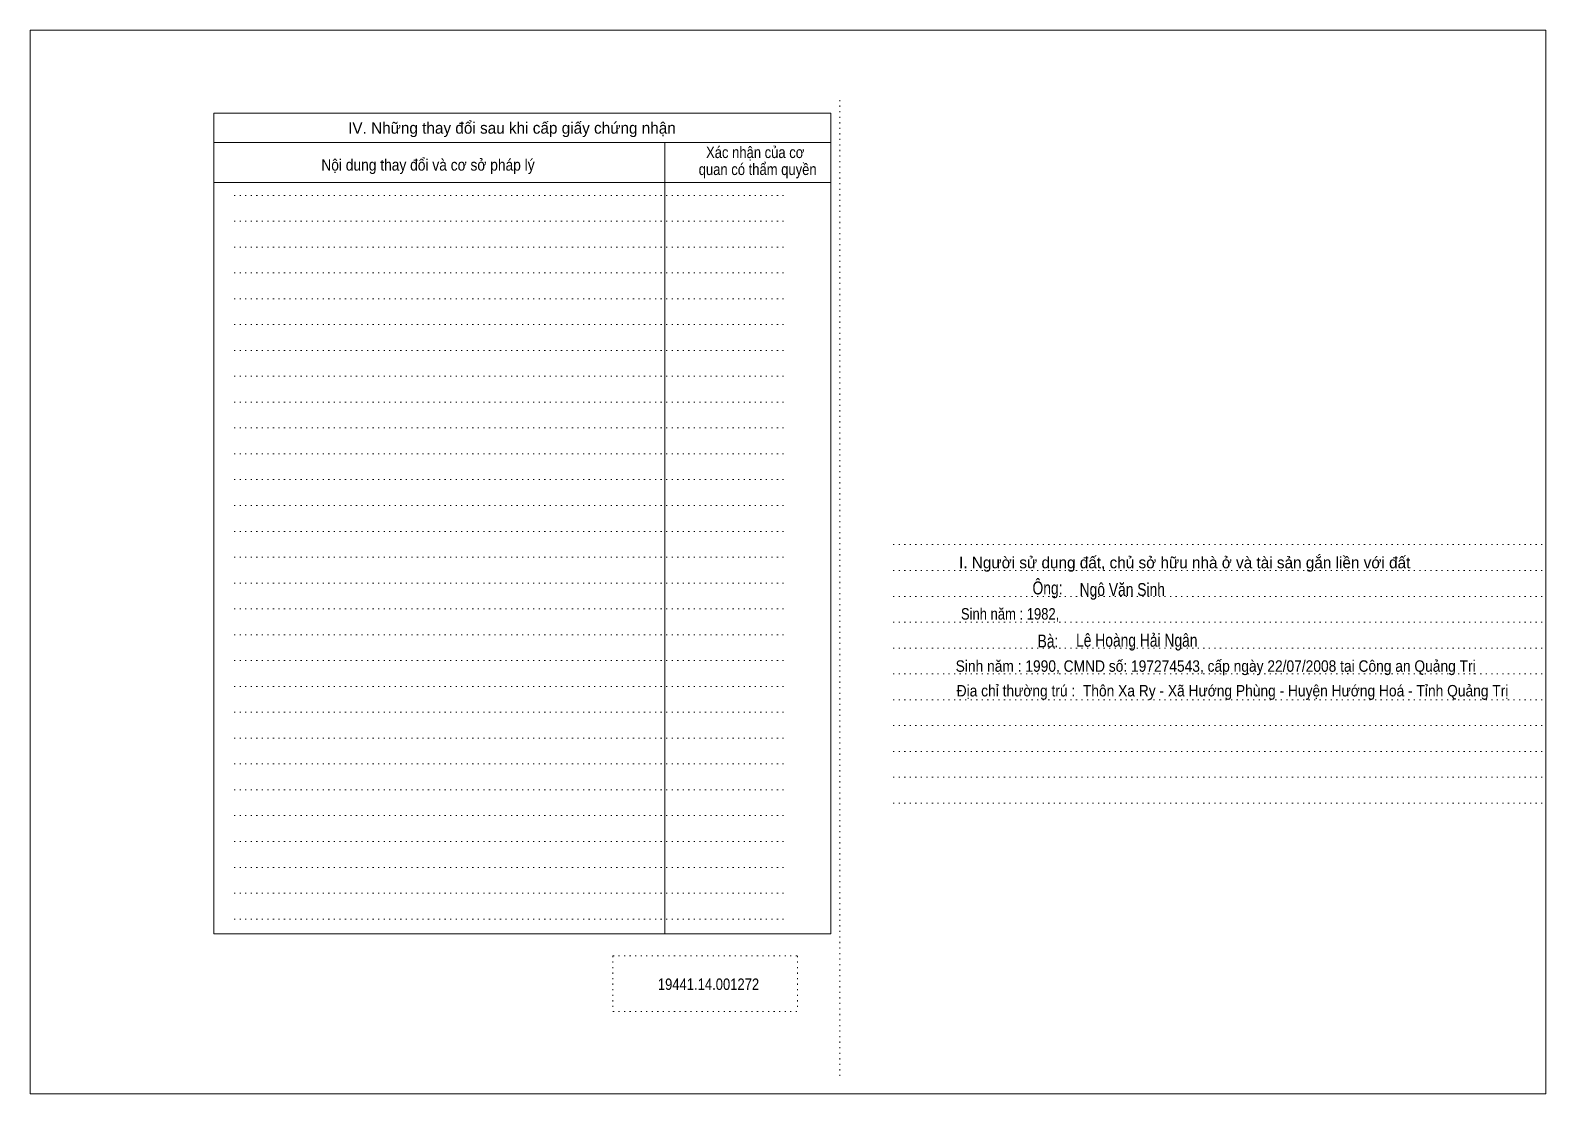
# Model space of a CAD drawing. Header units: metres. Extents: x 532660 to 534835, y 1852057 to 1852654.
# Drawn here: x 532660 to 533481, y 1852057 to 1852633 of the extents above; entities that cross this region are included whole.
import ezdxf
from ezdxf.enums import TextEntityAlignment as Align

# ---------------------------------------------------------------- set-up
doc = ezdxf.new("R2010")
doc.units = ezdxf.units.M
doc.header["$LTSCALE"] = 2
doc.linetypes.add('DOTTED', pattern=[1.5, 0.3, -1.2])
for name, color, linetype, lineweight in [('1', 7, 'DOTTED', 13), ('10', 7, 'Continuous', 13), ('2', 7, 'Continuous', 13)]:
    doc.layers.add(name, color=color, linetype=linetype, lineweight=lineweight)

msp = doc.modelspace()

# ---------------------------------------------------------------- linework, layer by layer
at = {"layer": '1'}
for p, q in [((533098.75, 1852595.67), (533098.75, 1852065.67)), ((532770.59, 1852544.07), (533068.75, 1852544.07)), ((532770.59, 1852530.07), (533068.75, 1852530.07)), ((532770.59, 1852516.07), (533068.75, 1852516.07)), ((532770.59, 1852502.07), (533068.75, 1852502.07)), ((532770.59, 1852488.07), (533068.75, 1852488.07)), ((532770.59, 1852474.07), (533068.75, 1852474.07)), ((532770.59, 1852460.07), (533068.75, 1852460.07)), ((532770.59, 1852446.07), (533068.75, 1852446.07)), ((532770.59, 1852432.07), (533068.75, 1852432.07)), ((532770.59, 1852418.07), (533068.75, 1852418.07)), ((532770.59, 1852404.07), (533068.75, 1852404.07)), ((532770.59, 1852390.07), (533068.75, 1852390.07)), ((532770.59, 1852376.07), (533068.75, 1852376.07)), ((532770.59, 1852362.07), (533068.75, 1852362.07)), ((533127.55, 1852354.87), (533479.79, 1852354.87)), ((532770.59, 1852348.07), (533068.75, 1852348.07)), ((533127.55, 1852340.87), (533479.79, 1852340.87)), ((532770.59, 1852334.07), (533068.75, 1852334.07)), ((533127.55, 1852326.87), (533479.79, 1852326.87)), ((532770.59, 1852320.07), (533068.75, 1852320.07)), ((533127.55, 1852312.87), (533479.79, 1852312.87)), ((532770.59, 1852306.07), (533068.75, 1852306.07)), ((532770.59, 1852292.07), (533068.75, 1852292.07)), ((533127.55, 1852298.87), (533479.79, 1852298.87)), ((533127.55, 1852298.87), (533479.79, 1852298.87)), ((533127.55, 1852284.87), (533479.79, 1852284.87)), ((532770.59, 1852278.07), (533068.75, 1852278.07)), ((533127.55, 1852270.87), (533479.79, 1852270.87)), ((532770.59, 1852264.07), (533068.75, 1852264.07)), ((533127.55, 1852256.87), (533479.79, 1852256.87)), ((532770.59, 1852250.07), (533068.75, 1852250.07)), ((533127.55, 1852242.87), (533479.79, 1852242.87)), ((532770.59, 1852236.07), (533068.75, 1852236.07)), ((533127.55, 1852228.87), (533479.79, 1852228.87)), ((532770.59, 1852222.07), (533068.75, 1852222.07)), ((533127.55, 1852214.87), (533479.79, 1852214.87)), ((532770.59, 1852208.07), (533068.75, 1852208.07)), ((532770.59, 1852194.07), (533068.75, 1852194.07)), ((532770.59, 1852180.07), (533068.75, 1852180.07)), ((532770.59, 1852166.07), (533068.75, 1852166.07)), ((532770.59, 1852152.07), (533068.75, 1852152.07)), ((532975.79, 1852132.07), (533075.79, 1852132.07)), ((532975.79, 1852132.07), (532975.79, 1852102.07)), ((533075.79, 1852132.07), (533075.79, 1852102.07)), ((532975.79, 1852102.07), (533075.79, 1852102.07))]:
    msp.add_line(p, q, dxfattribs=at)
at = {"layer": '1', "linetype": 'Continuous'}
msp.add_lwpolyline([(532660.19, 1852057.47), (533480.99, 1852057.47), (533480.99, 1852633.47), (532660.19, 1852633.47)], close=True, dxfattribs=at)
at = {"layer": '2'}
for p, q in [((532759.55, 1852588.67), (533093.79, 1852588.67)), ((532759.55, 1852588.67), (532759.55, 1852144.07)), ((533093.79, 1852588.67), (533093.79, 1852144.07)), ((532759.55, 1852572.67), (533093.79, 1852572.67)), ((533003.79, 1852572.67), (533003.79, 1852144.07)), ((532759.55, 1852551.07), (533093.79, 1852551.07)), ((532759.55, 1852144.07), (533093.79, 1852144.07))]:
    msp.add_line(p, q, dxfattribs=at)

# ---------------------------------------------------------------- texts
at = {"layer": '10'}
for s, p in [('IV. Những thay đổi sau khi cấp giấy chứng nhận', (532921.065, 1852577.47)), ('I. Người sử dụng đất, chủ sở hữu nhà ở và tài sản gắn liền với đất', (533285.455, 1852342.07))]:
    msp.add_text(s, height=6.2, dxfattribs=at).set_placement(p, align=Align.CENTER)
for s, height, width, p in [('Xác nhận của cơ', 6.2, 0.85, (533052.815, 1852564.27)), ('Nội dung thay đổi và cơ sở pháp lý', 6.2, 0.9, (532875.58, 1852557.47)), ('Ông:', 7, 0.8, (533211.145, 1852327.91)), ('Ngô Văn Sinh', 7, 0.8, (533251.655, 1852327.08)), ('Sinh năm : 1982,', 6.2, 0.85, (533190.9, 1852314.28)), ('Bà:', 7, 0.8, (533211.42, 1852299.17)), ('Lê Hoàng Hải Ngân', 7, 0.8, (533259.5, 1852299.59)), ('Sinh năm : 1990, CMND số: 197274543, cấp ngày 22/07/2008 tại Công an Quảng Trị', 6.2, 0.9, (533302.23, 1852286.01)), ('Địa chỉ thường trú :  Thôn Xa Ry - Xã Hướng Phùng - Huyện Hướng Hoá - Tỉnh Quảng Trị', 6.2, 0.9, (533311.365, 1852272.65)), ('19441.14.001272', 6.2, 0.85, (533027.525, 1852113.67))]:
    msp.add_text(s, height=height, dxfattribs=dict(at, width=width)).set_placement(p, align=Align.CENTER)
at = {"layer": '2', "width": 0.85}
msp.add_text('quan có thẩm quyền', height=6.2, dxfattribs=at).set_placement((533054.165, 1852555.07), align=Align.CENTER)

doc.saveas('drawing.dxf')
